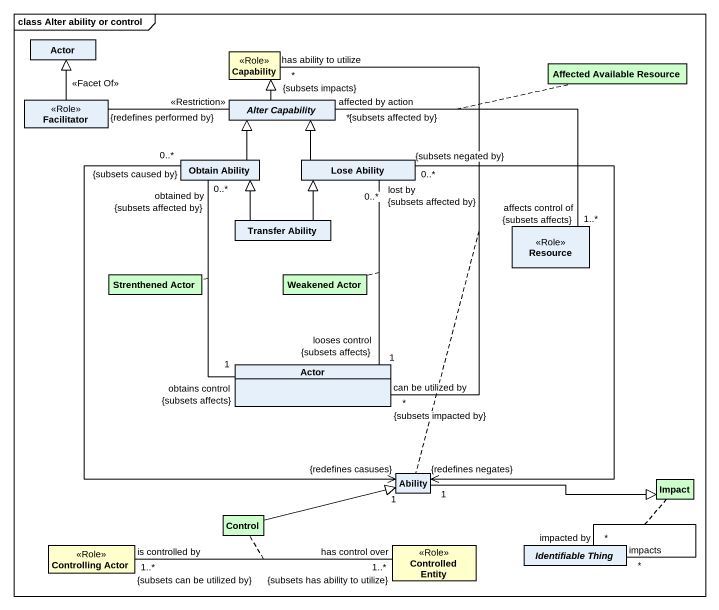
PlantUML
@startuml
mainframe class Alter ability or control
hide circle
hide empty members
class "Actor" as Actor_
class Capability <<Role>> #FFFFCC
class Facilitator <<Role>>
abstract class "Alter Capability" as Alter_Capability
class "Affected Available Resource" as Affected_Available_Resource #CCFFCC
class "Obtain Ability" as Obtain_Ability
class "Lose Ability" as Lose_Ability
class "Transfer Ability" as Transfer_Ability
class Resource <<Role>>
class "Strenthened Actor" as Strenthened_Actor #CCFFCC
class "Weakened Actor" as Weakened_Actor #CCFFCC
class "Actor" as Actor__2
class Ability
class Impact #CCFFCC
class "Control" as Control_ #CCFFCC
class "Controlling Actor" as Controlling_Actor <<Role>> #FFFFCC
class "Controlled Entity" as Controlled_Entity <<Role>> #FFFFCC
abstract class "Identifiable Thing" as Identifiable_Thing
Capability "has ability to utilize\n*\n{subsets impacts}" -- "can be utilized by\n*\n{subsets impacted by}" Actor__2
(Capability, Actor__2) .. Ability
Facilitator -up-|> Actor_ : <<Facet Of>>
Facilitator "{redefines performed by}" -right- "<<Restriction>>" Alter_Capability
Alter_Capability -up-|> Capability
Alter_Capability "affected by action\n*\n{subsets affected by}" -right- "affects control of\n1..*\n{subsets affects}" Resource
(Alter_Capability, Resource) .. Affected_Available_Resource
Obtain_Ability -up-|> Alter_Capability
Obtain_Ability "obtained by\n0..*\n{subsets affected by}" -- "obtains control\n1\n{subsets affects}" Actor__2
(Obtain_Ability, Actor__2) .. Strenthened_Actor
Obtain_Ability "0..*\n{subsets caused by}" --> "1\n{redefines casuses}" Ability
Lose_Ability -up-|> Alter_Capability
Lose_Ability "lost by\n0..*\n{subsets affected by}" -- "looses control\n1\n{subsets affects}" Actor__2
(Lose_Ability, Actor__2) .. Weakened_Actor
Lose_Ability "0..*\n{subsets negated by}" --> "1\n{redefines negates}" Ability
Transfer_Ability -up-|> Obtain_Ability
Transfer_Ability -up-|> Lose_Ability
Ability -right-|> Impact
Control_ -right-|> Ability
Controlling_Actor "is controlled by\n1..*\n{subsets can be utilized by}" -right- "has control over\n1..*\n{subsets has ability to utilize}" Controlled_Entity
(Controlling_Actor, Controlled_Entity) .. Control_
Identifiable_Thing "impacted by\n*" -- "impacts\n*" Identifiable_Thing
(Identifiable_Thing, Identifiable_Thing) .. Impact
@enduml
